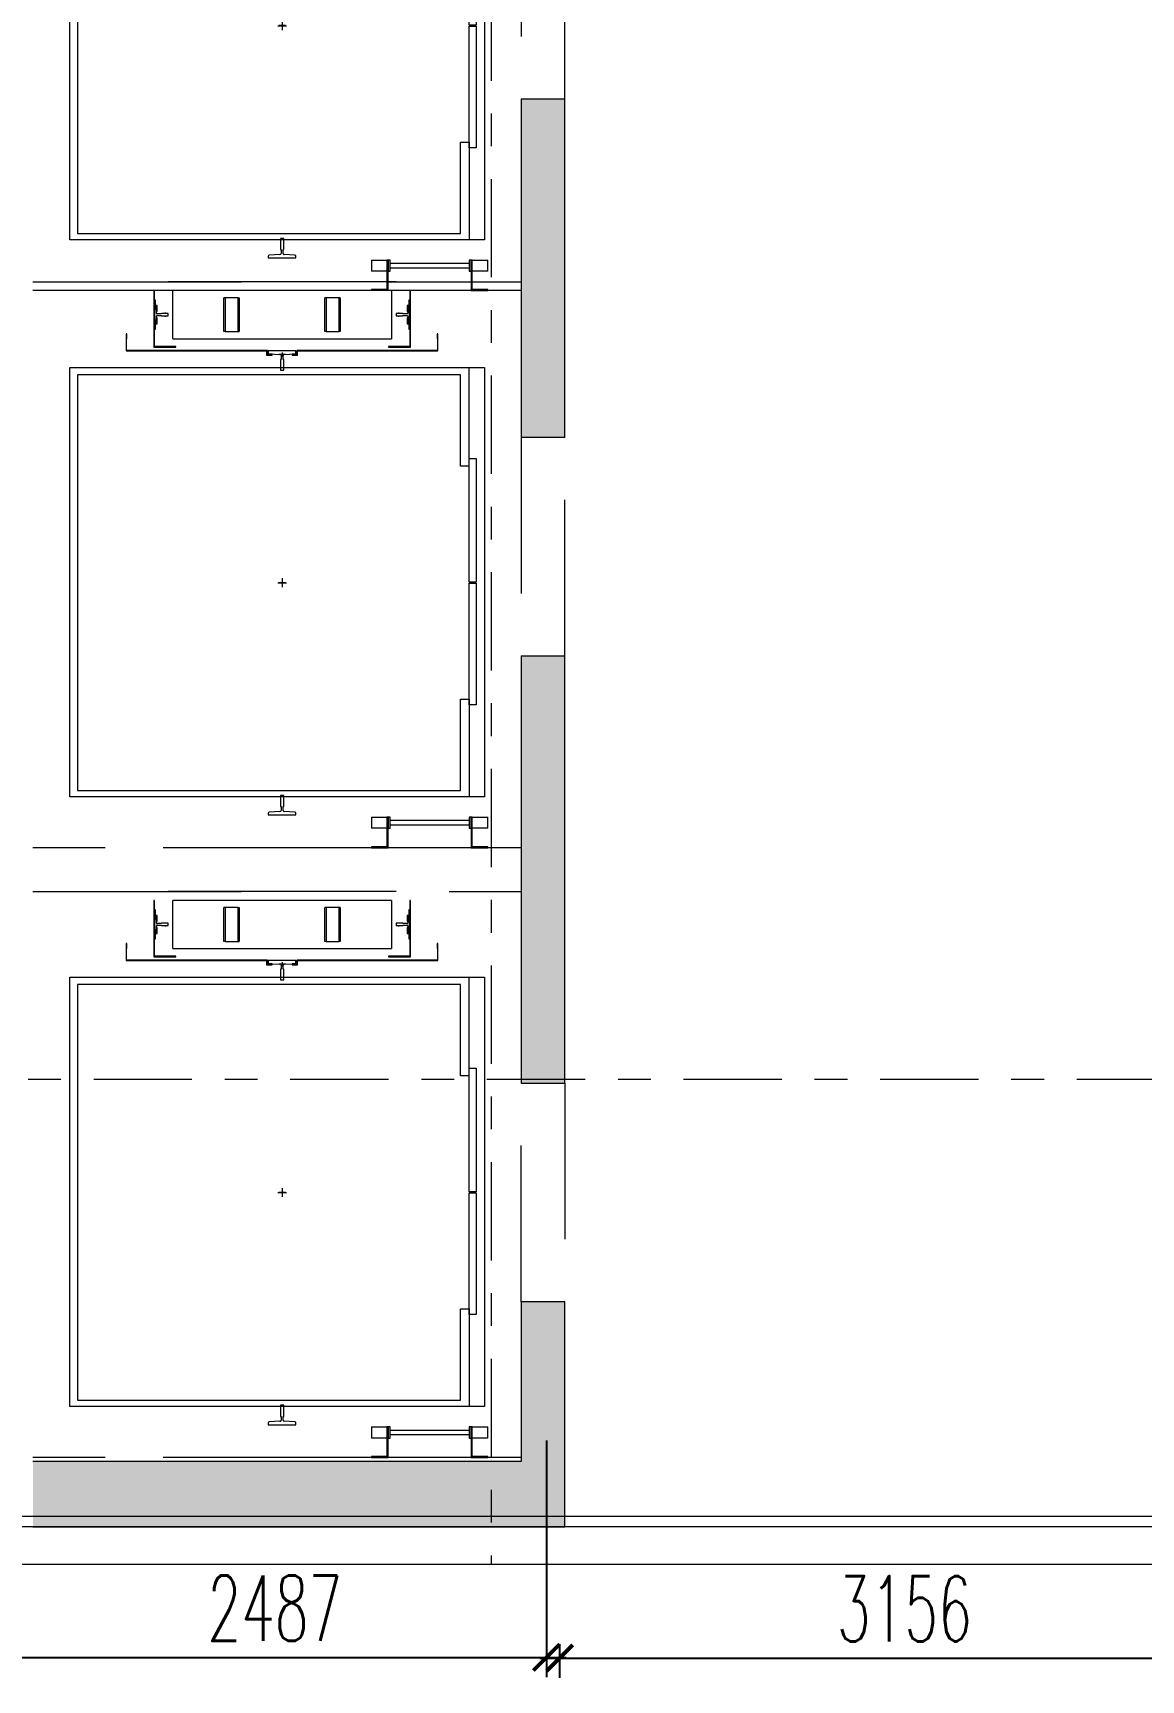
# Model space of a CAD drawing. Header units: millimetres. Extents: x 90964 to 877642, y 656808 to 1438307.
# Drawn here: x 365390 to 370462, y 1049812 to 1057352 of the extents above; entities that cross this region are included whole.
import ezdxf

# ---------------------------------------------------------------- set-up
doc = ezdxf.new("R2010")
doc.units = ezdxf.units.MM
doc.header["$LTSCALE"] = 300
for name, pattern in [('CENTER', [3, 1.5, -0.5, 0.5, -0.5]), ('Dash', [6.35, 3.175, -3.175]), ('Overhead', [3.96875, 2.38125, -1.5875])]:
    doc.linetypes.add(name, pattern=pattern)
doc.layers.get('Defpoints').update_dxf_attribs({"color": 6})
for name, color, linetype, lineweight in [('A-COT VACH', 2, 'Continuous', 35), ('A-DETL-GENF', 92, 'Overhead', 9), ('A-DETL-MEDM', 33, 'Continuous', 18), ('A-DOOR', 31, 'Continuous', 9), ('A-FLOR-HRAL', 11, 'Continuous', 9), ('A-FLOR-HRAL-MBND', 5, 'Overhead', 9), ('A-GENM', 13, 'Continuous', 9), ('A-NET THAY', 125, 'Continuous', 18), ('A-TRUC', 250, 'CENTER', 5), ('A-WALL', 113, 'Continuous', 9), ('A-WALL-PATT', 111, 'Continuous', 9), ('Q-SPCQ', 91, 'Continuous', 9)]:
    doc.layers.add(name, color=color, linetype=linetype, lineweight=lineweight)
doc.styles.add('A1-vnsimli', font='vnsimli.shx', dxfattribs={"width": 0.6})
doc.dimstyles.new('A1_DIM150', dxfattribs={"dimscale": 1.5, "dimtxt": 200, "dimasz": 80, "dimexe": 60, "dimexo": 0, "dimgap": 50, "dimtad": 1, "dimdec": 0, "dimzin": 0, "dimdsep": 46, "dimtxsty": 'A1-vnsimli', "dimblk1": 'ARCHTICK', "dimblk2": 'ARCHTICK', "dimsah": 1, "dimcen": 150, "dimdle": 60, "dimclrd": 256, "dimclre": 256, "dimclrt": 6, "dimadec": 0, "dimazin": 0, "dimtfac": 1, "dimtdec": 0, "dimtix": 1, "dimtmove": 2, "dimatfit": 3, "dimfxl": 1, "dimtvp": 0.833333, "dimtolj": 1, "dimtzin": 0, "dimarcsym": 0})

# ---------------------------------------------------------------- blocks, each defined once
blk = doc.blocks.new('schindler_5500-bim - Lift_one floor-1478749-Option 5 Floor Plans')
at = {"layer": 'A-GENM', "linetype": 'Dash'}
for p, q in [((-1378.6, -1140.5), (-1378.6, 1094.5)), ((-1378.6, -1140.5), (-1378.6, 1094.5)), ((1212.4, 1094.5), (1212.4, 942.1)), ((1212.4, 1094.5), (1212.4, -1140.5)), ((1212.4, 865.9), (1212.4, 484.9)), ((1212.4, 408.7), (1212.4, -1140.5))]:
    blk.add_line(p, q, dxfattribs=at)
at = {"layer": 'A-GENM'}
for p, q in [((-985.7, -971), (-985.7, 926.5)), ((-985.7, 926.5), (979.2, 926.5)), ((979.2, 926.5), (979.2, 856)), ((979.2, 926.5), (979.2, -971)), ((-534.2, 856), (-985.7, 856)), ((-569, 856), (-569, 887.7)), ((-569, 887.7), (-3.2, 887.7)), ((-3.2, 856), (-569, 856)), ((-534.2, 856), (-534.2, 816.5)), ((-534.2, 852), (-534.2, 817)), ((-3.2, 887.7), (-3.2, 856)), ((1.8, 856), (1.8, 887.7)), ((1.8, 887.7), (558.2, 887.7)), ((558.2, 856), (1.8, 856)), ((532.8, 816.5), (532.8, 856)), ((532.8, 856), (979.2, 856)), ((532.8, 817), (532.8, 856)), ((532.8, 856), (979.2, 856)), ((558.2, 887.7), (558.2, 856)), ((-951.7, 817), (-951.7, -936)), ((-534.2, 817), (-951.7, 817)), ((-534.2, 816.5), (-951.7, 816.5)), ((950.3, 817), (532.8, 817)), ((950.3, 816.5), (532.8, 816.5)), ((950.3, -936), (950.3, 817)), ((-1062.6, 713.5), (-1139.4, 713.5)), ((-1139.4, 713.5), (-1139.4, 710.5)), ((-1139.4, 710.5), (-1117.6, 710.5)), ((-1117.6, 710.5), (-1117.6, 712)), ((-1117.6, 712), (-1064.1, 712)), ((-1064.1, 712), (-1064.1, 66.8)), ((-1062.6, 70.8), (-1062.6, 713.5)), ((-1078.4, 587), (-1337.6, 587)), ((-1337.6, 587), (-1337.6, 584)), ((-1337.6, 584), (-1294.1, 584)), ((-1294.1, 584), (-1294.1, 580)), ((-1294.1, 580), (-1269, 580)), ((-1269, 580), (-1269, 572.5)), ((-1269, 572.5), (-1241.8, 572.5)), ((-1265, 576.5), (-1265, 584)), ((-1265, 584), (-1190.1, 584)), ((-1190, 583.6), (-1265, 583.6)), ((-1265, 583.6), (-1265, 579.5)), ((-1259, 576.5), (-1265, 576.5)), ((-1261.8, 576.6), (-1234.2, 575.2)), ((-1241.8, 572.5), (-1241.8, 575.6)), ((-1232.1, 534.2), (-1236.9, 534.2)), ((-1231.5, 552), (-1232.5, 552)), ((-1232.5, 552), (-1232.5, 522)), ((-1231.5, 572.5), (-1231.5, 552)), ((-1223.5, 552), (-1223.5, 572.4)), ((-1222.5, 552), (-1223.5, 552)), ((-1217.9, 534.2), (-1223, 534.2)), ((-1222.5, 522), (-1222.5, 552)), ((-1220.8, 575.1), (-1193.1, 576.6)), ((-1213.3, 575.5), (-1213.3, 572.5)), ((-1213.3, 572.5), (-1186.1, 572.5)), ((-1190.1, 576.5), (-1195.8, 576.5)), ((-1190.1, 584), (-1190.1, 576.5)), ((-1190, 579.3), (-1190, 583.6)), ((-1186.1, 580), (-1161.1, 580)), ((-1186.1, 572.5), (-1186.1, 580)), ((-1161.1, 580), (-1161.1, 584)), ((-1161.1, 584), (-1081.4, 584)), ((-1081.4, 584), (-1081.4, 487)), ((-1078.4, 487), (-1078.4, 587)), ((-1378.6, 522), (-1378.6, -522)), ((-1378.6, 500), (-1378.6, -495)), ((-1337.6, 500), (-1117.6, 500)), ((-1337.6, 500), (-1337.6, -500)), ((-1232.5, 522), (-1222.5, 522)), ((-1117.6, -500), (-1117.6, 500)), ((-1081.4, 487), (-1078.4, 487)), ((-1305.2, 266), (-1150, 266)), ((-1305.2, 266), (-1305.2, 261)), ((-1305.2, 261), (-1305.2, 201)), ((-1150, 261), (-1305.2, 261)), ((-1150, 266), (-1150, 261)), ((-1150, 201), (-1150, 261)), ((-1305.2, 201), (-1150, 201)), ((-1305.2, 201), (-1305.2, 196)), ((-1150, 196), (-1305.2, 196)), ((-1150, 201), (-1150, 196)), ((-1064.1, 66.8), (-1046.7, 66.8)), ((-1042.7, 70.8), (-1062.6, 70.8)), ((-1052.6, 63.5), (-1062.6, 63.5)), ((-1062.6, 63.5), (-1062.6, -63.5)), ((-1045.2, 9.7), (-1047.6, 58.5)), ((-1046.7, 66.8), (-1046.7, 46)), ((-1046.7, 46), (-1042.7, 46)), ((-1042.7, 46), (-1042.7, 70.8)), ((-1022.5, 5), (-1040.4, 5)), ((-973.5, 7.9), (-1022.5, 7.9)), ((-1022.5, 7.9), (-1022.5, 5)), ((-973.5, -7.9), (-973.5, 7.9)), ((-20.8, 0), (19.2, 0)), ((-20, 0), (20, 0)), ((-0.7, 15), (-0.7, -15)), ((0, -20), (0, 20)), ((1024.3, 7.9), (973.5, 7.9)), ((973.5, 7.9), (973.5, -7.9)), ((1024.3, 5), (1024.3, 7.9)), ((1042, 5), (1024.3, 5)), ((1049.5, 58.8), (1047.1, 10)), ((1062.4, 63.5), (1054.3, 63.5)), ((1062.4, -63.5), (1062.4, 63.5)), ((-1046.7, -66.8), (-1064.1, -66.8)), ((-1064.1, -66.8), (-1064.1, -712)), ((-1062.6, -713.5), (-1062.6, -70.8)), ((-1062.6, -70.8), (-1042.7, -70.8)), ((-1062.6, -63.5), (-1052.4, -63.5)), ((-1047.6, -58.8), (-1045.2, -10)), ((-1042.7, -46), (-1046.7, -46)), ((-1046.7, -46), (-1046.7, -66.8)), ((-1042.7, -70.8), (-1042.7, -46)), ((-1040.2, -5), (-1022.5, -5)), ((-1022.5, -5), (-1022.5, -7.9)), ((-1022.5, -7.9), (-973.5, -7.9)), ((973.5, -7.9), (1024.3, -7.9)), ((1024.3, -7.9), (1024.3, -5)), ((1024.3, -5), (1042.3, -5)), ((1047, -9.7), (1049.5, -58.5)), ((1054.5, -63.5), (1062.4, -63.5)), ((-1305.2, -196), (-1150, -196)), ((-1305.2, -201), (-1305.2, -196)), ((-1305.2, -201), (-1305.2, -261)), ((-1150, -201), (-1305.2, -201)), ((-1150, -201), (-1150, -196)), ((-1150, -261), (-1150, -201)), ((-1305.2, -261), (-1150, -261)), ((-1305.2, -261), (-1305.2, -266)), ((-1150, -266), (-1305.2, -266)), ((-1150, -261), (-1150, -266)), ((-1117.6, -500), (-1337.6, -500)), ((-1222.5, -522), (-1232.5, -522)), ((-1232.5, -522), (-1232.5, -552)), ((-1222.5, -552), (-1222.5, -522)), ((-1078.4, -487), (-1081.4, -487)), ((-1081.4, -487), (-1081.4, -584)), ((-1078.4, -587), (-1078.4, -487)), ((-1294.1, -584), (-1337.6, -584)), ((-1337.6, -584), (-1337.6, -587)), ((-1337.6, -587), (-1078.4, -587)), ((-1269, -580), (-1294.1, -580)), ((-1294.1, -580), (-1294.1, -584)), ((-1241.8, -572.5), (-1269, -572.5)), ((-1269, -572.5), (-1269, -580)), ((-1265, -584), (-1265, -576.5)), ((-1265, -576.5), (-1255.2, -576.5)), ((-1265, -579.9), (-1265, -584)), ((-1265, -584), (-1190, -584)), ((-1234.4, -575.4), (-1262, -576.8)), ((-1241.8, -575.8), (-1241.8, -572.5)), ((-1232.1, -534.2), (-1236.9, -534.2)), ((-1232.5, -552), (-1231.5, -552)), ((-1231.5, -552), (-1231.5, -572.5)), ((-1223.5, -572.4), (-1223.5, -552)), ((-1223.5, -552), (-1222.5, -552)), ((-1217.9, -534.2), (-1223, -534.2)), ((-1192.9, -576.9), (-1220.5, -575.4)), ((-1186.1, -572.5), (-1213.3, -572.5)), ((-1213.3, -572.5), (-1213.3, -575.8)), ((-1199.9, -576.5), (-1190.1, -576.5)), ((-1190.1, -576.5), (-1190.1, -584)), ((-1190, -584), (-1190, -579.7)), ((-1186.1, -580), (-1186.1, -572.5)), ((-1161.1, -580), (-1186.1, -580)), ((-1161.1, -584), (-1161.1, -580)), ((-1081.4, -584), (-1161.1, -584)), ((-1117.6, -710.5), (-1139.4, -710.5)), ((-1139.4, -710.5), (-1139.4, -713.5)), ((-1139.4, -713.5), (-1062.6, -713.5)), ((-1117.6, -712), (-1117.6, -710.5)), ((-1064.1, -712), (-1117.6, -712)), ((979.2, -971), (-985.7, -971)), ((-951.7, -936), (950.3, -936))]:
    blk.add_line(p, q, dxfattribs=at)
for centre, radius, start, end in [((-1262.1, 579.6), 2.95, 182.05745, 275.00405), ((-1234.2, 572.5), 2.64, 0, 90), ((-1220.8, 572.4), 2.79, 90, 180), ((-1192.8, 579.3), 2.71, 262.57946, 0), ((-1052.6, 58.5), 5.01, 0, 90), ((-1040.4, 9.7), 4.75, 180, 270), ((1042, 10), 5.01, 270, 0), ((1054.3, 58.8), 4.75, 90, 180), ((-1052.4, -58.8), 4.75, 270, 0), ((-1040.2, -10), 5.01, 90, 180), ((1042.3, -9.7), 4.75, 0, 90), ((1054.5, -58.5), 5.01, 180, 270), ((-1262, -579.9), 3, 90, 180), ((-1234.4, -572.5), 2.84, 270, 360), ((-1220.5, -572.4), 3, 180, 270), ((-1192.9, -579.7), 2.84, 0, 90)]:
    blk.add_arc(centre, radius, start, end, dxfattribs=at)
at = {"layer": 'Q-SPCQ'}
for p, q in [((1072.7, 870.7), (1072.7, 942.1)), ((1123.5, 942.1), (1072.7, 942.1)), ((1123.5, 942.1), (1123.5, 870.7)), ((1207.7, 942.1), (1207.7, 870.7)), ((1212.4, 942.1), (1207.7, 942.1)), ((1212.4, 865.9), (1212.4, 942.1)), ((1207.7, 870.7), (1072.7, 870.7)), ((1072.7, 870.7), (1072.7, 865.9)), ((1072.7, 865.9), (1072.7, 856.4)), ((1123.5, 865.9), (1072.7, 865.9)), ((1072.7, 856.4), (1123.5, 856.4)), ((1088.6, 856.4), (1088.6, 494.6)), ((1107.7, 494.6), (1107.7, 856.4)), ((1123.5, 865.9), (1212.4, 865.9)), ((1123.5, 856.4), (1123.5, 865.9)), ((1123.5, 494.6), (1072.7, 494.6)), ((1072.7, 494.6), (1072.7, 484.9)), ((1072.7, 484.9), (1072.7, 480.1)), ((1072.7, 484.9), (1123.5, 484.9)), ((1072.7, 408.7), (1072.7, 480.1)), ((1072.7, 480.1), (1207.7, 480.1)), ((1123.5, 484.9), (1123.5, 494.6)), ((1212.4, 484.9), (1123.5, 484.9)), ((1123.5, 480.1), (1123.5, 408.7)), ((1207.7, 480.1), (1207.7, 408.7)), ((1212.4, 408.7), (1212.4, 484.9)), ((1072.7, 408.7), (1123.5, 408.7)), ((1207.7, 408.7), (1212.4, 408.7)), ((-1044.8, 15), (-1044.8, -15)), ((-1054.8, 0), (-1034.8, 0))]:
    blk.add_line(p, q, dxfattribs=at)
blk = doc.blocks.new('Railing - Railing-1480370-Option 5 Floor Plans')
at = {"layer": 'A-FLOR-HRAL-MBND'}
for p, q in [((-100956.9, -7899.5), (-101847.8, -10639.1)), ((-99682.2, -8314), (-100956.9, -7899.5)), ((-100937.7, -7937.3), (-101810, -10619.9)), ((-99691.5, -8342.6), (-100937.7, -7937.3)), ((-99425, -8429.2), (-99691.5, -8342.6)), ((-99415.8, -8400.7), (-99682.2, -8314)), ((-99159, -8515.8), (-99149.7, -8487.2)), ((-96762.5, -9295), (-99159, -8515.8)), ((-96753.2, -9266.5), (-99149.7, -8487.2)), ((-96486.9, -9353.1), (-96753.2, -9266.5)), ((-96496.2, -9381.6), (-96762.5, -9295)), ((-95611.4, -9669.4), (-96496.2, -9381.6)), ((-95573.6, -9650.1), (-96486.9, -9353.1)), ((-96464.5, -12389.7), (-95573.6, -9650.1)), ((-96483.7, -12351.9), (-95611.4, -9669.4)), ((-101810, -10619.9), (-100830.1, -10938.5)), ((-101847.8, -10639.1), (-100839.4, -10967)), ((-100839.4, -10967), (-100573.1, -11053.6)), ((-100830.1, -10938.5), (-100563.8, -11025.1)), ((-100573.1, -11053.6), (-97644.1, -12006.1)), ((-100563.8, -11025.1), (-97634.8, -11977.6)), ((-97634.8, -11977.6), (-96483.7, -12351.9)), ((-97644.1, -12006.1), (-96464.5, -12389.7))]:
    blk.add_line(p, q, dxfattribs=at)
blk = doc.blocks.new('Top Rail Type - Top Rail_Internal_-V15-Option 5 Floor Plans')
at = {"layer": 'A-FLOR-HRAL', "linetype": 'Overhead'}
for p, q in [((-100960.1, -7893.2), (-101854.1, -10642.3)), ((-99680.7, -8309.3), (-100960.1, -7893.2)), ((-100934.5, -7943.6), (-101803.7, -10616.7)), ((-99693.1, -8347.3), (-100934.5, -7943.6)), ((-99426.6, -8434), (-99693.1, -8347.3)), ((-99414.2, -8395.9), (-99680.7, -8309.3)), ((-99160.5, -8520.5), (-99148.1, -8482.5)), ((-96485.4, -9348.3), (-99148.1, -8482.5)), ((-96497.8, -9386.4), (-99160.5, -8520.5)), ((-95567.3, -9646.9), (-96485.4, -9348.3)), ((-95617.7, -9672.6), (-96497.8, -9386.4)), ((-96461.3, -12396), (-95567.3, -9646.9)), ((-96486.9, -12345.6), (-95617.7, -9672.6)), ((-101803.7, -10616.7), (-100828.6, -10933.8)), ((-101854.1, -10642.3), (-100840.9, -10971.8)), ((-100840.9, -10971.8), (-97645.6, -12010.9)), ((-100828.6, -10933.8), (-97633.3, -11972.8)), ((-97633.3, -11972.8), (-96486.9, -12345.6)), ((-97645.6, -12010.9), (-96461.3, -12396))]:
    blk.add_line(p, q, dxfattribs=at)
at = {"layer": 'A-FLOR-HRAL'}
for p, q in [((-99414.2, -8395.9), (-99426.6, -8434)), ((-97176.8, -9165.6), (-99426.6, -8434)), ((-97164.4, -9127.5), (-99414.2, -8395.9))]:
    blk.add_line(p, q, dxfattribs=at)
blk = doc.blocks.new('M_Door-Opening - 1000 X 2100mm-720239-Option 5 Floor Plans')
at = {"layer": 'A-DETL-GENF'}
for p, q in [((491.8, 100), (-508.2, 100)), ((-508.2, -100), (491.8, -100))]:
    blk.add_line(p, q, dxfattribs=at)
at = {"layer": 'A-DETL-MEDM'}
for p, q in [((-508.2, 100), (-508.2, -100)), ((491.8, -100), (491.8, 100))]:
    blk.add_line(p, q, dxfattribs=at)
blk = doc.blocks.new('M_Door-Opening - 1000 X 2100mm-720273-Option 5 Floor Plans')
at = {"layer": 'A-DETL-GENF'}
for p, q in [((-508.2, 100), (491.8, 100)), ((491.8, -100), (-508.2, -100))]:
    blk.add_line(p, q, dxfattribs=at)
at = {"layer": 'A-DETL-MEDM'}
for p, q in [((-508.2, -100), (-508.2, 100)), ((491.8, 100), (491.8, -100))]:
    blk.add_line(p, q, dxfattribs=at)
blk = doc.blocks.new('schindler_5500-bim - Lift_one floor-V5-Option 5 Floor Plans')
at = {"layer": 'A-GENM', "linetype": 'Dash'}
for p, q in [((-1378.6, 870.7), (-1378.6, 1094.5)), ((-1378.6, -1140.5), (-1378.6, 1094.5)), ((1212.4, 1094.5), (1212.4, 942.1)), ((1212.4, 1094.5), (1212.4, -1140.5)), ((-1378.6, 484.9), (-1378.6, 865.9)), ((1212.4, 865.9), (1212.4, 484.9)), ((-1378.6, -1140.5), (-1378.6, 480.1)), ((1212.4, 408.7), (1212.4, -1140.5))]:
    blk.add_line(p, q, dxfattribs=at)
at = {"layer": 'A-GENM'}
for p, q in [((-985.7, -971), (-985.7, 926.5)), ((-985.7, 926.5), (979.2, 926.5)), ((979.2, 926.5), (979.2, 856)), ((979.2, 926.5), (979.2, -971)), ((-534.2, 856), (-985.7, 856)), ((-569, 856), (-569, 887.7)), ((-569, 887.7), (-3.2, 887.7)), ((-3.2, 856), (-569, 856)), ((-534.2, 856), (-534.2, 816.5)), ((-534.2, 852), (-534.2, 817)), ((-3.2, 887.7), (-3.2, 856)), ((1.8, 856), (1.8, 887.7)), ((1.8, 887.7), (558.2, 887.7)), ((558.2, 856), (1.8, 856)), ((532.8, 816.5), (532.8, 856)), ((532.8, 856), (979.2, 856)), ((532.8, 817), (532.8, 856)), ((532.8, 856), (979.2, 856)), ((558.2, 887.7), (558.2, 856)), ((-951.7, 817), (-951.7, -936)), ((-534.2, 817), (-951.7, 817)), ((-534.2, 816.5), (-951.7, 816.5)), ((950.3, 817), (532.8, 817)), ((950.3, 816.5), (532.8, 816.5)), ((950.3, -936), (950.3, 817)), ((-1062.6, 713.5), (-1139.4, 713.5)), ((-1139.4, 713.5), (-1139.4, 710.5)), ((-1139.4, 710.5), (-1117.6, 710.5)), ((-1117.6, 710.5), (-1117.6, 712)), ((-1117.6, 712), (-1064.1, 712)), ((-1064.1, 712), (-1064.1, 66.8)), ((-1062.6, 70.8), (-1062.6, 713.5)), ((-1078.4, 587), (-1337.6, 587)), ((-1337.6, 587), (-1337.6, 584)), ((-1337.6, 584), (-1294.1, 584)), ((-1294.1, 584), (-1294.1, 580)), ((-1294.1, 580), (-1269, 580)), ((-1269, 580), (-1269, 572.5)), ((-1269, 572.5), (-1241.8, 572.5)), ((-1265, 576.5), (-1265, 584)), ((-1265, 584), (-1190.1, 584)), ((-1190, 583.6), (-1265, 583.6)), ((-1265, 583.6), (-1265, 579.5)), ((-1259, 576.5), (-1265, 576.5)), ((-1261.8, 576.6), (-1234.2, 575.2)), ((-1241.8, 572.5), (-1241.8, 575.6)), ((-1232.1, 534.2), (-1236.9, 534.2)), ((-1231.5, 552), (-1232.5, 552)), ((-1232.5, 552), (-1232.5, 522)), ((-1231.5, 572.5), (-1231.5, 552)), ((-1223.5, 552), (-1223.5, 572.4)), ((-1222.5, 552), (-1223.5, 552)), ((-1217.9, 534.2), (-1223, 534.2)), ((-1222.5, 522), (-1222.5, 552)), ((-1220.8, 575.1), (-1193.1, 576.6)), ((-1213.3, 575.5), (-1213.3, 572.5)), ((-1213.3, 572.5), (-1186.1, 572.5)), ((-1190.1, 576.5), (-1195.8, 576.5)), ((-1190.1, 584), (-1190.1, 576.5)), ((-1190, 579.3), (-1190, 583.6)), ((-1186.1, 580), (-1161.1, 580)), ((-1186.1, 572.5), (-1186.1, 580)), ((-1161.1, 580), (-1161.1, 584)), ((-1161.1, 584), (-1081.4, 584)), ((-1081.4, 584), (-1081.4, 487)), ((-1078.4, 487), (-1078.4, 587)), ((-1378.6, 522), (-1378.6, -522)), ((-1378.6, 500), (-1378.6, -495)), ((-1337.6, 500), (-1117.6, 500)), ((-1337.6, 500), (-1337.6, -500)), ((-1232.5, 522), (-1222.5, 522)), ((-1117.6, -500), (-1117.6, 500)), ((-1081.4, 487), (-1078.4, 487)), ((-1305.2, 266), (-1150, 266)), ((-1305.2, 266), (-1305.2, 261)), ((-1305.2, 261), (-1305.2, 201)), ((-1150, 261), (-1305.2, 261)), ((-1150, 266), (-1150, 261)), ((-1150, 201), (-1150, 261)), ((-1305.2, 201), (-1150, 201)), ((-1305.2, 201), (-1305.2, 196)), ((-1150, 196), (-1305.2, 196)), ((-1150, 201), (-1150, 196)), ((-1064.1, 66.8), (-1046.7, 66.8)), ((-1042.7, 70.8), (-1062.6, 70.8)), ((-1052.6, 63.5), (-1062.6, 63.5)), ((-1062.6, 63.5), (-1062.6, -63.5)), ((-1045.2, 9.7), (-1047.6, 58.5)), ((-1046.7, 66.8), (-1046.7, 46)), ((-1046.7, 46), (-1042.7, 46)), ((-1042.7, 46), (-1042.7, 70.8)), ((-1022.5, 5), (-1040.4, 5)), ((-973.5, 7.9), (-1022.5, 7.9)), ((-1022.5, 7.9), (-1022.5, 5)), ((-973.5, -7.9), (-973.5, 7.9)), ((-20.8, 0), (19.2, 0)), ((-20, 0), (20, 0)), ((-0.7, 15), (-0.7, -15)), ((0, -20), (0, 20)), ((973.5, 7.9), (973.5, -7.9)), ((1024.3, 7.9), (973.5, 7.9)), ((1024.3, 5), (1024.3, 7.9)), ((1042, 5), (1024.3, 5)), ((1049.5, 58.8), (1047.1, 10)), ((1062.4, 63.5), (1054.3, 63.5)), ((1062.4, -63.5), (1062.4, 63.5)), ((-1046.7, -66.8), (-1064.1, -66.8)), ((-1064.1, -66.8), (-1064.1, -712)), ((-1062.6, -713.5), (-1062.6, -70.8)), ((-1062.6, -70.8), (-1042.7, -70.8)), ((-1062.6, -63.5), (-1052.4, -63.5)), ((-1047.6, -58.8), (-1045.2, -10)), ((-1042.7, -46), (-1046.7, -46)), ((-1046.7, -46), (-1046.7, -66.8)), ((-1042.7, -70.8), (-1042.7, -46)), ((-1040.2, -5), (-1022.5, -5)), ((-1022.5, -5), (-1022.5, -7.9)), ((-1022.5, -7.9), (-973.5, -7.9)), ((973.5, -7.9), (1024.3, -7.9)), ((1024.3, -7.9), (1024.3, -5)), ((1024.3, -5), (1042.3, -5)), ((1047, -9.7), (1049.5, -58.5)), ((1054.5, -63.5), (1062.4, -63.5)), ((-1305.2, -196), (-1150, -196)), ((-1305.2, -201), (-1305.2, -196)), ((-1305.2, -201), (-1305.2, -261)), ((-1150, -201), (-1305.2, -201)), ((-1150, -201), (-1150, -196)), ((-1150, -261), (-1150, -201)), ((-1305.2, -261), (-1150, -261)), ((-1305.2, -261), (-1305.2, -266)), ((-1150, -266), (-1305.2, -266)), ((-1150, -261), (-1150, -266)), ((-1117.6, -500), (-1337.6, -500)), ((-1222.5, -522), (-1232.5, -522)), ((-1232.5, -522), (-1232.5, -552)), ((-1222.5, -552), (-1222.5, -522)), ((-1078.4, -487), (-1081.4, -487)), ((-1081.4, -487), (-1081.4, -584)), ((-1078.4, -587), (-1078.4, -487)), ((-1294.1, -584), (-1337.6, -584)), ((-1337.6, -584), (-1337.6, -587)), ((-1337.6, -587), (-1078.4, -587)), ((-1269, -580), (-1294.1, -580)), ((-1294.1, -580), (-1294.1, -584)), ((-1241.8, -572.5), (-1269, -572.5)), ((-1269, -572.5), (-1269, -580)), ((-1265, -584), (-1265, -576.5)), ((-1265, -576.5), (-1255.2, -576.5)), ((-1265, -579.9), (-1265, -584)), ((-1265, -584), (-1190, -584)), ((-1234.4, -575.4), (-1262, -576.8)), ((-1241.8, -575.8), (-1241.8, -572.5)), ((-1232.1, -534.2), (-1236.9, -534.2)), ((-1232.5, -552), (-1231.5, -552)), ((-1231.5, -552), (-1231.5, -572.5)), ((-1223.5, -572.4), (-1223.5, -552)), ((-1223.5, -552), (-1222.5, -552)), ((-1217.9, -534.2), (-1223, -534.2)), ((-1192.9, -576.9), (-1220.5, -575.4)), ((-1186.1, -572.5), (-1213.3, -572.5)), ((-1213.3, -572.5), (-1213.3, -575.8)), ((-1199.9, -576.5), (-1190.1, -576.5)), ((-1190.1, -576.5), (-1190.1, -584)), ((-1190, -584), (-1190, -579.7)), ((-1186.1, -580), (-1186.1, -572.5)), ((-1161.1, -580), (-1186.1, -580)), ((-1161.1, -584), (-1161.1, -580)), ((-1081.4, -584), (-1161.1, -584)), ((-1117.6, -710.5), (-1139.4, -710.5)), ((-1139.4, -710.5), (-1139.4, -713.5)), ((-1139.4, -713.5), (-1062.6, -713.5)), ((-1117.6, -712), (-1117.6, -710.5)), ((-1064.1, -712), (-1117.6, -712)), ((979.2, -971), (-985.7, -971)), ((-951.7, -936), (950.3, -936))]:
    blk.add_line(p, q, dxfattribs=at)
for centre, radius, start, end in [((-1262.1, 579.6), 2.95, 182.05745, 275.00405), ((-1234.2, 572.5), 2.64, 0, 90), ((-1220.8, 572.4), 2.79, 90, 180), ((-1192.8, 579.3), 2.71, 262.57946, 0), ((-1052.6, 58.5), 5.01, 0, 90), ((-1040.4, 9.7), 4.75, 180, 270), ((1042, 10), 5.01, 270, 0), ((1054.3, 58.8), 4.75, 90, 180), ((-1052.4, -58.8), 4.75, 270, 0), ((-1040.2, -10), 5.01, 90, 180), ((1042.3, -9.7), 4.75, 0, 90), ((1054.5, -58.5), 5.01, 180, 270), ((-1262, -579.9), 3, 90, 180), ((-1234.4, -572.5), 2.84, 270, 360), ((-1220.5, -572.4), 3, 180, 270), ((-1192.9, -579.7), 2.84, 0, 90)]:
    blk.add_arc(centre, radius, start, end, dxfattribs=at)
at = {"layer": 'Q-SPCQ'}
for p, q in [((1072.7, 870.7), (1072.7, 942.1)), ((1123.5, 942.1), (1072.7, 942.1)), ((1123.5, 942.1), (1123.5, 870.7)), ((1207.7, 942.1), (1207.7, 870.7)), ((1212.4, 942.1), (1207.7, 942.1)), ((1212.4, 865.9), (1212.4, 942.1)), ((1207.7, 870.7), (1072.7, 870.7)), ((1072.7, 870.7), (1072.7, 865.9)), ((1072.7, 865.9), (1072.7, 856.4)), ((1123.5, 865.9), (1072.7, 865.9)), ((1072.7, 856.4), (1123.5, 856.4)), ((1088.6, 856.4), (1088.6, 494.6)), ((1107.7, 494.6), (1107.7, 856.4)), ((1123.5, 865.9), (1212.4, 865.9)), ((1123.5, 856.4), (1123.5, 865.9)), ((1123.5, 494.6), (1072.7, 494.6)), ((1072.7, 494.6), (1072.7, 484.9)), ((1072.7, 484.9), (1072.7, 480.1)), ((1072.7, 484.9), (1123.5, 484.9)), ((1072.7, 408.7), (1072.7, 480.1)), ((1072.7, 480.1), (1207.7, 480.1)), ((1123.5, 484.9), (1123.5, 494.6)), ((1212.4, 484.9), (1123.5, 484.9)), ((1123.5, 480.1), (1123.5, 408.7)), ((1207.7, 480.1), (1207.7, 408.7)), ((1212.4, 408.7), (1212.4, 484.9)), ((1072.7, 408.7), (1123.5, 408.7)), ((1207.7, 408.7), (1212.4, 408.7)), ((-1044.8, 15), (-1044.8, -15)), ((-1054.8, 0), (-1034.8, 0))]:
    blk.add_line(p, q, dxfattribs=at)
blk = doc.blocks.new('schindler_5500-bim - Lift_one floor-V6-Option 5 Floor Plans')
at = {"layer": 'A-GENM', "linetype": 'Dash'}
for p, q in [((1212.4, 1094.5), (1212.4, 942.1)), ((1212.4, 1094.5), (1212.4, 587)), ((1212.4, 865.9), (1212.4, 587)), ((1212.4, 584), (1212.4, 500)), ((1212.4, 584), (1212.4, 500)), ((1212.4, -500), (1212.4, -584)), ((1212.4, -500), (1212.4, -584)), ((1212.4, -587), (1212.4, -1140.5)), ((1212.4, -587), (1212.4, -1140.5))]:
    blk.add_line(p, q, dxfattribs=at)
at = {"layer": 'A-GENM'}
for p, q in [((-985.7, -971), (-985.7, 926.5)), ((-985.7, 926.5), (979.2, 926.5)), ((979.2, 926.5), (979.2, 856)), ((979.2, 926.5), (979.2, -971)), ((-534.2, 856), (-985.7, 856)), ((-569, 856), (-569, 887.7)), ((-569, 887.7), (-3.2, 887.7)), ((-3.2, 856), (-569, 856)), ((-534.2, 856), (-534.2, 816.5)), ((-534.2, 852), (-534.2, 817)), ((-3.2, 887.7), (-3.2, 856)), ((1.8, 856), (1.8, 887.7)), ((1.8, 887.7), (558.2, 887.7)), ((558.2, 856), (1.8, 856)), ((532.8, 816.5), (532.8, 856)), ((532.8, 856), (979.2, 856)), ((532.8, 817), (532.8, 856)), ((532.8, 856), (979.2, 856)), ((558.2, 887.7), (558.2, 856)), ((-951.7, 817), (-951.7, -936)), ((-534.2, 817), (-951.7, 817)), ((-534.2, 816.5), (-951.7, 816.5)), ((950.3, 817), (532.8, 817)), ((950.3, 816.5), (532.8, 816.5)), ((950.3, -936), (950.3, 817)), ((-1062.6, 713.5), (-1139.4, 713.5)), ((-1139.4, 713.5), (-1139.4, 710.5)), ((-1139.4, 710.5), (-1117.6, 710.5)), ((-1117.6, 710.5), (-1117.6, 712)), ((-1117.6, 712), (-1064.1, 712)), ((-1064.1, 712), (-1064.1, 66.8)), ((-1062.6, 70.8), (-1062.6, 713.5)), ((-1078.4, 587), (-1337.6, 587)), ((-1337.6, 587), (-1337.6, 584)), ((-1337.6, 584), (-1294.1, 584)), ((-1294.1, 584), (-1294.1, 580)), ((-1294.1, 580), (-1269, 580)), ((-1269, 580), (-1269, 572.5)), ((-1269, 572.5), (-1241.8, 572.5)), ((-1265, 576.5), (-1265, 584)), ((-1265, 584), (-1190.1, 584)), ((-1190, 583.6), (-1265, 583.6)), ((-1265, 583.6), (-1265, 579.5)), ((-1259, 576.5), (-1265, 576.5)), ((-1261.8, 576.6), (-1234.2, 575.2)), ((-1241.8, 572.5), (-1241.8, 575.6)), ((-1232.1, 534.2), (-1236.9, 534.2)), ((-1231.5, 552), (-1232.5, 552)), ((-1232.5, 552), (-1232.5, 522)), ((-1231.5, 572.5), (-1231.5, 552)), ((-1223.5, 552), (-1223.5, 572.4)), ((-1222.5, 552), (-1223.5, 552)), ((-1217.9, 534.2), (-1223, 534.2)), ((-1222.5, 522), (-1222.5, 552)), ((-1220.8, 575.1), (-1193.1, 576.6)), ((-1213.3, 575.5), (-1213.3, 572.5)), ((-1213.3, 572.5), (-1186.1, 572.5)), ((-1190.1, 576.5), (-1195.8, 576.5)), ((-1190.1, 584), (-1190.1, 576.5)), ((-1190, 579.3), (-1190, 583.6)), ((-1186.1, 580), (-1161.1, 580)), ((-1186.1, 572.5), (-1186.1, 580)), ((-1161.1, 580), (-1161.1, 584)), ((-1161.1, 584), (-1081.4, 584)), ((-1081.4, 584), (-1081.4, 487)), ((-1078.4, 487), (-1078.4, 587)), ((-1337.6, 500), (-1117.6, 500)), ((-1337.6, 500), (-1337.6, -500)), ((-1232.5, 522), (-1222.5, 522)), ((-1117.6, -500), (-1117.6, 500)), ((-1081.4, 487), (-1078.4, 487)), ((-1305.2, 266), (-1150, 266)), ((-1305.2, 266), (-1305.2, 261)), ((-1305.2, 261), (-1305.2, 201)), ((-1150, 261), (-1305.2, 261)), ((-1150, 266), (-1150, 261)), ((-1150, 201), (-1150, 261)), ((-1305.2, 201), (-1150, 201)), ((-1305.2, 201), (-1305.2, 196)), ((-1150, 196), (-1305.2, 196)), ((-1150, 201), (-1150, 196)), ((-1064.1, 66.8), (-1046.7, 66.8)), ((-1042.7, 70.8), (-1062.6, 70.8)), ((-1052.6, 63.5), (-1062.6, 63.5)), ((-1062.6, 63.5), (-1062.6, -63.5)), ((-1045.2, 9.7), (-1047.6, 58.5)), ((-1046.7, 66.8), (-1046.7, 46)), ((-1046.7, 46), (-1042.7, 46)), ((-1042.7, 46), (-1042.7, 70.8)), ((-1022.5, 5), (-1040.4, 5)), ((-973.5, 7.9), (-1022.5, 7.9)), ((-1022.5, 7.9), (-1022.5, 5)), ((-973.5, -7.9), (-973.5, 7.9)), ((-20.8, 0), (19.2, 0)), ((-20, 0), (20, 0)), ((-0.7, 15), (-0.7, -15)), ((0, -20), (0, 20)), ((1024.3, 7.9), (973.5, 7.9)), ((973.5, 7.9), (973.5, -7.9)), ((1024.3, 5), (1024.3, 7.9)), ((1042, 5), (1024.3, 5)), ((1049.5, 58.8), (1047.1, 10)), ((1062.4, 63.5), (1054.3, 63.5)), ((1062.4, -63.5), (1062.4, 63.5)), ((-1046.7, -66.8), (-1064.1, -66.8)), ((-1064.1, -66.8), (-1064.1, -712)), ((-1062.6, -713.5), (-1062.6, -70.8)), ((-1062.6, -70.8), (-1042.7, -70.8)), ((-1062.6, -63.5), (-1052.4, -63.5)), ((-1047.6, -58.8), (-1045.2, -10)), ((-1042.7, -46), (-1046.7, -46)), ((-1046.7, -46), (-1046.7, -66.8)), ((-1042.7, -70.8), (-1042.7, -46)), ((-1040.2, -5), (-1022.5, -5)), ((-1022.5, -5), (-1022.5, -7.9)), ((-1022.5, -7.9), (-973.5, -7.9)), ((973.5, -7.9), (1024.3, -7.9)), ((1024.3, -7.9), (1024.3, -5)), ((1024.3, -5), (1042.3, -5)), ((1047, -9.7), (1049.5, -58.5)), ((1054.5, -63.5), (1062.4, -63.5)), ((-1305.2, -196), (-1150, -196)), ((-1305.2, -201), (-1305.2, -196)), ((-1305.2, -201), (-1305.2, -261)), ((-1150, -201), (-1305.2, -201)), ((-1150, -201), (-1150, -196)), ((-1150, -261), (-1150, -201)), ((-1305.2, -261), (-1150, -261)), ((-1305.2, -261), (-1305.2, -266)), ((-1150, -266), (-1305.2, -266)), ((-1150, -261), (-1150, -266)), ((-1117.6, -500), (-1337.6, -500)), ((-1222.5, -522), (-1232.5, -522)), ((-1232.5, -522), (-1232.5, -552)), ((-1222.5, -552), (-1222.5, -522)), ((-1078.4, -487), (-1081.4, -487)), ((-1081.4, -487), (-1081.4, -584)), ((-1078.4, -587), (-1078.4, -487)), ((-1294.1, -584), (-1337.6, -584)), ((-1337.6, -584), (-1337.6, -587)), ((-1337.6, -587), (-1078.4, -587)), ((-1269, -580), (-1294.1, -580)), ((-1294.1, -580), (-1294.1, -584)), ((-1241.8, -572.5), (-1269, -572.5)), ((-1269, -572.5), (-1269, -580)), ((-1265, -584), (-1265, -576.5)), ((-1265, -576.5), (-1255.2, -576.5)), ((-1265, -579.9), (-1265, -584)), ((-1265, -584), (-1190, -584)), ((-1234.4, -575.4), (-1262, -576.8)), ((-1241.8, -575.8), (-1241.8, -572.5)), ((-1232.1, -534.2), (-1236.9, -534.2)), ((-1232.5, -552), (-1231.5, -552)), ((-1231.5, -552), (-1231.5, -572.5)), ((-1223.5, -572.4), (-1223.5, -552)), ((-1223.5, -552), (-1222.5, -552)), ((-1217.9, -534.2), (-1223, -534.2)), ((-1192.9, -576.9), (-1220.5, -575.4)), ((-1186.1, -572.5), (-1213.3, -572.5)), ((-1213.3, -572.5), (-1213.3, -575.8)), ((-1199.9, -576.5), (-1190.1, -576.5)), ((-1190.1, -576.5), (-1190.1, -584)), ((-1190, -584), (-1190, -579.7)), ((-1186.1, -580), (-1186.1, -572.5)), ((-1161.1, -580), (-1186.1, -580)), ((-1161.1, -584), (-1161.1, -580)), ((-1081.4, -584), (-1161.1, -584)), ((-1117.6, -710.5), (-1139.4, -710.5)), ((-1139.4, -710.5), (-1139.4, -713.5)), ((-1139.4, -713.5), (-1062.6, -713.5)), ((-1117.6, -712), (-1117.6, -710.5)), ((-1064.1, -712), (-1117.6, -712)), ((979.2, -971), (-985.7, -971)), ((-951.7, -936), (950.3, -936))]:
    blk.add_line(p, q, dxfattribs=at)
for centre, radius, start, end in [((-1262.1, 579.6), 2.95, 182.05745, 275.00405), ((-1234.2, 572.5), 2.64, 0, 90), ((-1220.8, 572.4), 2.79, 90, 180), ((-1192.8, 579.3), 2.71, 262.57946, 0), ((-1052.6, 58.5), 5.01, 0, 90), ((-1040.4, 9.7), 4.75, 180, 270), ((1042, 10), 5.01, 270, 0), ((1054.3, 58.8), 4.75, 90, 180), ((-1052.4, -58.8), 4.75, 270, 0), ((-1040.2, -10), 5.01, 90, 180), ((1042.3, -9.7), 4.75, 0, 90), ((1054.5, -58.5), 5.01, 180, 270), ((-1262, -579.9), 3, 90, 180), ((-1234.4, -572.5), 2.84, 270, 360), ((-1220.5, -572.4), 3, 180, 270), ((-1192.9, -579.7), 2.84, 0, 90)]:
    blk.add_arc(centre, radius, start, end, dxfattribs=at)
at = {"layer": 'Q-SPCQ'}
for p, q in [((1072.7, 870.7), (1072.7, 942.1)), ((1123.5, 942.1), (1072.7, 942.1)), ((1123.5, 942.1), (1123.5, 870.7)), ((1207.7, 942.1), (1207.7, 870.7)), ((1212.4, 942.1), (1207.7, 942.1)), ((1212.4, 865.9), (1212.4, 942.1)), ((1207.7, 870.7), (1072.7, 870.7)), ((1072.7, 870.7), (1072.7, 865.9)), ((1072.7, 865.9), (1072.7, 856.4)), ((1123.5, 865.9), (1072.7, 865.9)), ((1072.7, 856.4), (1123.5, 856.4)), ((1088.6, 856.4), (1088.6, 494.6)), ((1107.7, 494.6), (1107.7, 856.4)), ((1123.5, 865.9), (1212.4, 865.9)), ((1123.5, 856.4), (1123.5, 865.9)), ((1123.5, 494.6), (1072.7, 494.6)), ((1072.7, 494.6), (1072.7, 484.9)), ((1072.7, 484.9), (1072.7, 480.1)), ((1072.7, 484.9), (1123.5, 484.9)), ((1072.7, 408.7), (1072.7, 480.1)), ((1072.7, 480.1), (1207.7, 480.1)), ((1123.5, 484.9), (1123.5, 494.6)), ((1212.4, 484.9), (1123.5, 484.9)), ((1123.5, 480.1), (1123.5, 408.7)), ((1207.7, 480.1), (1207.7, 408.7)), ((1072.7, 408.7), (1123.5, 408.7)), ((1207.7, 408.7), (1212.4, 408.7)), ((-1044.8, 15), (-1044.8, -15)), ((-1054.8, 0), (-1034.8, 0))]:
    blk.add_line(p, q, dxfattribs=at)
blk = doc.blocks.new('LUOICOT THAPDOI')
at = {"layer": 'A-TRUC'}
for p, q in [((201698, 1228945.3), (201698, 1197405.3)), ((167478, 1199625.3), (248518, 1199625.3))]:
    blk.add_line(p, q, dxfattribs=at)
blk = doc.blocks.new('_ArchTick')
at = {"color": 0, "linetype": 'ByBlock', "const_width": 0.15}
blk.add_lwpolyline([(-0.5, -0.5), (0.5, 0.5)], dxfattribs=at)
blk = doc.blocks.new('*D363')
at = {"layer": 'A-NET THAY', "lineweight": -2, "transparency": 16777216}
for p, q in [((365253.2, 1050908.3), (365253.2, 1049826.3)), ((367740.2, 1050908.3), (367740.2, 1049826.3)), ((365163.2, 1049916.3), (367830.2, 1049916.3))]:
    blk.add_line(p, q, dxfattribs=at)
at = {"layer": 'Defpoints', "color": 0, "transparency": 16777216}
for p in [(365253.2, 1050908.3), (367740.2, 1050908.3), (367740.2, 1049916.3)]:
    blk.add_point(p, dxfattribs=at)
at = {"layer": 'A-NET THAY', "lineweight": -2, "transparency": 16777216, "xscale": 120, "yscale": 120, "zscale": 120}
for p, rotation in [((365253.2, 1049916.3), 180.0000000000039), ((367740.2, 1049916.3), 3.867554492659636e-12)]:
    blk.add_blockref('_ArchTick', p, dxfattribs=dict(at, rotation=rotation))
at = {"layer": 'A-NET THAY', "color": 6, "transparency": 16777216, "insert": (366496.7, 1050141.3), "char_height": 300, "attachment_point": 5, "style": 'A1-vnsimli'}
blk.add_mtext('\\A1;2487', dxfattribs=at)
blk = doc.blocks.new('*D364')
at = {"layer": 'A-NET THAY', "lineweight": -2, "transparency": 16777216}
for p, q in [((370956.2, 1050563.3), (370956.2, 1049823.3)), ((367800.2, 1049976.3), (367800.2, 1049823.3)), ((367710.2, 1049913.3), (371046.2, 1049913.3))]:
    blk.add_line(p, q, dxfattribs=at)
at = {"layer": 'Defpoints', "color": 0, "transparency": 16777216}
for p in [(370956.2, 1050563.3), (367800.2, 1049976.3), (370956.2, 1049913.3)]:
    blk.add_point(p, dxfattribs=at)
at = {"layer": 'A-NET THAY', "lineweight": -2, "transparency": 16777216, "xscale": 120, "yscale": 120, "zscale": 120}
for p, rotation in [((367800.2, 1049913.3), 180.0000000000039), ((370956.2, 1049913.3), 3.867554492659636e-12)]:
    blk.add_blockref('_ArchTick', p, dxfattribs=dict(at, rotation=rotation))
at = {"layer": 'A-NET THAY', "color": 6, "transparency": 16777216, "insert": (369378.2, 1050138.3), "char_height": 300, "attachment_point": 5, "style": 'A1-vnsimli'}
blk.add_mtext('\\A1;3156', dxfattribs=at)

msp = doc.modelspace()

# ---------------------------------------------------------------- hatches: boundary and pattern name
at = {"layer": 'A-WALL-PATT'}
h = msp.add_hatch(color=256, dxfattribs=at)
h.paths.add_polyline_path([(367824.6, 1059063.3), (367624.6, 1059063.3), (367624.6, 1058050.4), (367824.6, 1058050.4)], flags=0)
h.paths.add_polyline_path([(367824.6, 1057050.4), (367624.6, 1057050.4), (367624.6, 1055500.4), (367824.6, 1055500.4)], flags=0)
h.paths.add_polyline_path([(367824.6, 1054500.4), (367624.6, 1054500.4), (367624.6, 1052544.3), (367824.6, 1052544.3), (367824.6, 1052655.1)], flags=0)
h.paths.add_polyline_path([(367824.6, 1051544.3), (367624.6, 1051544.3), (367624.6, 1050513.3), (367824.6, 1050513.3)], flags=0)
msp.add_hatch(color=256, dxfattribs=at).paths.add_polyline_path([(367624.6, 1050813.3), (365389.6, 1050813.3), (365389.6, 1050513.3), (367624.6, 1050513.3)], flags=0)

# ---------------------------------------------------------------- linework, layer by layer
at = {"layer": 'A-WALL', "lineweight": 18}
for p, q in [((367624.6, 1057050.4), (367624.6, 1055500.4)), ((367824.6, 1055500.4), (367824.6, 1057050.4)), ((367624.6, 1054500.4), (367624.6, 1052544.3)), ((367824.6, 1052544.3), (367824.6, 1054500.4)), ((367624.6, 1051544.3), (367624.6, 1050813.3)), ((367824.6, 1050513.3), (367824.6, 1051544.3)), ((367624.6, 1050813.3), (365389.6, 1050813.3)), ((333487.6, 1050563.3), (414087.6, 1050563.3)), ((383982.7, 1050513.3), (364296.6, 1050513.3)), ((365389.6, 1050513.3), (367824.6, 1050513.3)), ((333267.6, 1050343.3), (414307.6, 1050343.3))]:
    msp.add_line(p, q, dxfattribs=at)

# ---------------------------------------------------------------- block references
at = {"layer": 'A-COT VACH'}
msp.add_blockref('LUOICOT THAPDOI', (165789.6, -147062), dxfattribs=at)
at = {"layer": 'A-DOOR'}
for name, p, rotation in [('M_Door-Opening - 1000 X 2100mm-720239-Option 5 Floor Plans', (367724.6, 1057558.6), 90), ('M_Door-Opening - 1000 X 2100mm-720239-Option 5 Floor Plans', (367724.6, 1055008.6), 90), ('M_Door-Opening - 1000 X 2100mm-720273-Option 5 Floor Plans', (367724.6, 1052036.1), 270)]:
    msp.add_blockref(name, p, dxfattribs=dict(at, rotation=rotation))
at = {"layer": 'A-FLOR-HRAL', "rotation": 108.0136761594174}
for name in ['Top Rail Type - Top Rail_Internal_-V15-Option 5 Floor Plans', 'Railing - Railing-1480370-Option 5 Floor Plans']:
    msp.add_blockref(name, (323522, 1144233), dxfattribs=at)
at = {"layer": 'A-GENM', "linetype": 'Dash', "rotation": 270}
for name, p in [('schindler_5500-bim - Lift_one floor-V6-Option 5 Floor Plans', (366530.1, 1057384.8)), ('schindler_5500-bim - Lift_one floor-V5-Option 5 Floor Plans', (366530.1, 1054834.8)), ('schindler_5500-bim - Lift_one floor-1478749-Option 5 Floor Plans', (366530.1, 1052043.8))]:
    msp.add_blockref(name, p, dxfattribs=at)

# ---------------------------------------------------------------- dimensions: what is measured, and where the dimension line sits
at = {"layer": 'A-NET THAY'}
for base, p1, p2, picture, middle in [((367740.2, 1049916.3), (365253.2, 1050908.3), (367740.2, 1050908.3), '*D363', (366496.7, 1050141.3)), ((370956.2, 1049913.3), (367800.2, 1049976.3), (370956.2, 1050563.3), '*D364', (369378.2, 1050138.3))]:
    dim = msp.add_linear_dim(base=base, p1=p1, p2=p2, angle=0, dimstyle='A1_DIM150', dxfattribs=at)
    dim.commit()
    dim.dimension.update_dxf_attribs({"geometry": picture, "text_midpoint": middle})

doc.saveas('drawing.dxf')
